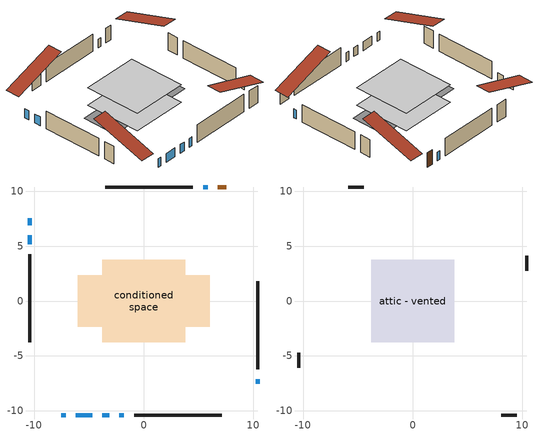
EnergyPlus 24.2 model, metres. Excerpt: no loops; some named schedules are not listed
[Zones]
conditioned space
 floor adiabatic (AdiabaticFloorConstruction): -3.77,-3.77 -3.77,3.77 3.77,3.77 3.77,-3.77 z0
 floor foundation (Slab1 construction): -6.03,-2.35 -6.03,2.35 6.03,2.35 6.03,-2.35 z0
 wall outside (AdiabaticWallConstruction 1): 7.54,10.4 6.75,10.4 z0:2.03
 wall outside (AdiabaticWallConstruction): -7.54,-10.4 -7.12,-10.4 / -10.4,7.54 -10.4,6.91 / -6.19,-10.4 -4.71,-10.4 / 10.4,-7.54 10.4,-7.13 / 5.82,10.4 5.41,10.4 / -3.78,-10.4 -3.14,-10.4 / -2.22,-10.4 -1.81,-10.4 / -10.4,5.98 -10.4,5.17 z0:1.22
 wall outside (Wall1 construction): 4.48,10.4 -3.53,10.4 / -0.88,-10.4 7.14,-10.4 / -10.4,4.25 -10.4,-3.77 / 10.4,-6.21 10.4,1.81 z0:2.44
 window (WindowConstruction 6): -7.54,-10.4 -7.12,-10.4 z0:1.22
 window (WindowConstruction 5): -10.4,7.54 -10.4,6.91 z0:1.22
 window (WindowConstruction 7): -6.19,-10.4 -4.71,-10.4 z0:1.22
 window (WindowConstruction): 10.4,-7.54 10.4,-7.14 z0:1.22
 window (WindowConstruction 1): 5.82,10.4 5.41,10.4 z0:1.22
 window (WindowConstruction 2): -3.78,-10.4 -3.15,-10.4 z0:1.22
 window (WindowConstruction 3): -2.22,-10.4 -1.81,-10.4 z0:1.22
 window (WindowConstruction 4): -10.4,5.98 -10.4,5.17 z0:1.22
 door (Door): 7.54,10.4 6.75,10.4 z0:2.03
 ceiling adiabatic (AdiabaticFloorConstruction): 3.77,-3.77 3.77,3.77 -3.77,3.77 -3.77,-3.77 z0
attic - vented
 floor to conditioned space (Floor1 construction Reversed): -3.77,-3.77 -3.77,3.77 3.77,3.77 3.77,-3.77 z2.44
 wall outside (Wall2 construction): -4.46,10.4 -5.87,10.4 / 8.07,-10.4 9.47,-10.4 / -10.4,-4.7 -10.4,-6.11 / 10.4,2.74 10.4,4.15 z0:2.44
 roof outside (Roof1 construction): 8.47,10.4,2.44 8.47,3.07,4.88 10.4,3.07,4.88 10.4,10.4,2.44; -8.47,-10.4,2.44 -8.47,-3.07,4.88 -10.4,-3.07,4.88 -10.4,-10.4,2.44; -10.4,8.47,2.44 -3.07,8.47,4.88 -3.07,10.4,4.88 -10.4,10.4,2.44; 10.4,-8.47,2.44 3.07,-8.47,4.88 3.07,-10.4,4.88 10.4,-10.4,2.44
[Building]
Building 1: Terrain=Suburbs
[Site:Location]
Halifax Intl AP_NS: Latitude {deg}=44.88; Longitude {deg}=-63.51; Time Zone {hr}=-4; Elevation {m}=145; Keep Site Location Information=Yes
[Site:GroundTemperature:Shallow]
3.15511, 1.33576, 1.19006, 2.05344, 5.51939, 8.9692, 11.96, 13.8546, 14.0156, 12.4746, 9.56009, 6.2161
[Site:WaterMainsTemperature]
Calculation Method=Schedule; Temperature Schedule=mains temperature schedule
[Material] Roughness=Rough; Thermal Absorptance=0.9
Name | Thickness {m} | Conductivity {W/m-K} | Density {kg/m3} | Specific Heat {J/kg-K} | Solar Absorptance | Visible Absorptance
asphalt or fiberglass shingles | 0.00635 | 0.162714 | 1121.4 | 1465.45 | 0.4 | 0.4
ceiling loosefill ins | 0.254 | 0.0480833 | 16.02 | 1046.75 | 0.7 | 0.7
ceiling stud and cavity | 0.1397 | 0.136084 | 65.682 | 1177.47 | 0.7 | 0.7
concrete 4.0 in. | 0.1016 | 1.803125 | 2242.8 | 837.4 | 0.7 | 0.7
door material | 0.04445 | 0.0451087 | 512.64 | 1214.23 | 0.7 | 0.7
exterior vertical ins | 0.0411916 | 0.029427 | 32.04 | 1214.23 | 0.7 | 0.7
floor covering | 0.0127 | 0.0433444 | 54.468 | 1339.84 | 0.6 | 0.6
floor rigid ins; wall rigid ins 1 | 0.512978 | 0.029427 | 32.04 | 1214.23 | 0.7 | 0.7
floor stud and cavity | 0.1397 | 1.75129 | 37.0049 | 1207.88 | 0.7 | 0.7
furniture material conditioned space 1 | 0.1524 | 0.115458 | 640.8 | 1214.23 | 0.6 | 0.6
gypsum board | 0.0127 | 0.160291 | 801 | 837.4 | 0.6 | 0.6
interior vertical ins | 0.025908 | 0.029427 | 32.04 | 1214.23 | 0.7 | 0.7
osb sheathing 0.5 in. | 0.0127 | 0.115458 | 512.64 | 1214.23 | 0.7 | 0.7
osb sheathing 0.75 in. | 0.01905 | 0.115458 | 512.64 | 1214.23 | 0.7 | 0.7
slab rigid ins | 0.0412942 | 0.029427 | 32.04 | 1214.23 | 0.7 | 0.7
wall rigid ins | 0.051816 | 0.029427 | 32.04 | 1214.23 | 0.7 | 0.7
wall stud and cavity | 0.1397 | 0.0950161 | 139.0536 | 1170.24 | 0.7 | 0.7
wall stud and cavity 1 | 0.0889 | 6.9971 | 50.32683 | 1063.81 | 0.6 | 0.6
wall stud and cavity 2 | 0.0889 | 0.380278 | 52.3479 | 1209.89 | 0.7 | 0.7
wall stud and cavity 3 | 0.0889 | 0.391764 | 83.0341 | 1211.67 | 0.7 | 0.7
wood siding | 0.0254 | 0.102417 | 544.68 | 1172.36 | 0.4 | 0.4
wood siding 1 | 0.00254 | 0.102417 | 544.68 | 1172.36 | 0.4 | 0.4
wood siding 2; wood siding 3 | 0.0254 | 0.102417 | 544.68 | 1172.36 | 0.7 | 0.7
[WindowMaterial:SimpleGlazingSystem]
Name | U-Factor {W/m2-K} | Solar Heat Gain Coefficient
WindowMaterial | 3.029213 | 0.46
WindowMaterial 1 | 3.01672 | 0.5
WindowMaterial 2 | 3.04795 | 0.45
WindowMaterial 3 | 2.986628 | 0.6
WindowMaterial 4 | 2.96903 | 0.62
[Construction]
AdiabaticFloorConstruction: floor stud and cavity, floor rigid ins, osb sheathing 0.75 in., floor covering
AdiabaticWallConstruction: wood siding 2, wall rigid ins 1, wall stud and cavity 2, gypsum board
AdiabaticWallConstruction 1: wood siding 3, wall rigid ins 1, wall stud and cavity 2, gypsum board
Door: door material
Floor1 construction Reversed: gypsum board, ceiling stud and cavity, ceiling loosefill ins
furniture construction conditioned space 1: furniture material conditioned space 1
PartitionWallConstruction: gypsum board, wall stud and cavity 3, gypsum board
Roof1 construction: asphalt or fiberglass shingles
Slab1 construction: slab rigid ins, concrete 4.0 in.
Wall1 construction: wood siding, wall rigid ins, osb sheathing 0.5 in., wall stud and cavity, gypsum board
Wall2 construction: wood siding 1, wall stud and cavity 1
WindowConstruction; WindowConstruction 1; WindowConstruction 3: WindowMaterial
WindowConstruction 2; WindowConstruction 5: WindowMaterial 1
WindowConstruction 4: WindowMaterial 2
WindowConstruction 6: WindowMaterial 3
WindowConstruction 7: WindowMaterial 4
[Zone] Multiplier=1; Part of Total Floor Area=Yes
Name | Volume {m3}
attic - vented | 22.5378
conditioned space | 145.7
[Space]
Name | Zone | Volume {m3}
attic - vented 1 | attic - vented | 22.5378
conditioned space 1 | conditioned space | 145.7
[ZoneInfiltration:EffectiveLeakageArea]
infil attic - vented 1: Zone or Space=attic - vented 1; Schedule=Always On Discrete; Effective Air Leakage Area {cm2}=2033.19; Stack Coefficient=0.000339654; Wind Coefficient=1.2452e-05
[ZoneMixing]
whole house fan mix: Zone or Space=attic - vented; Schedule=Always On Continuous; Design Flow Rate Calculation Method=Flow/Zone; Design Flow Rate {m3/s}=0; Source Zone or Space=conditioned space
[SurfaceProperty:ExposedFoundationPerimeter]
Slab1: Exposed Perimeter Calculation Method=TotalExposedPerimeter; Total Exposed Perimeter {m}=33.529
[InternalMass] Zone or ZoneList=conditioned space; Space or SpaceList=conditioned space 1
Name | Construction | Surface Area {m2}
furniture mass conditioned space 1 | furniture construction conditioned space 1 | 45.424
partition wall mass | PartitionWallConstruction | 113.56
[Lights]
interior lighting: Zone or ZoneList or Space or SpaceList=conditioned space 1; Schedule=interior lighting schedule; Design Level Calculation Method=LightingLevel; Lighting Level {W}=343.2; Return Air Fraction=0; Fraction Radiant=0.6; Fraction Visible=0.2; Fraction Replaceable=1
[People]
occupants: Zone or ZoneList or Space or SpaceList=conditioned space 1; Number of People Schedule=occupants schedule; Number of People Calculation Method=People; Number of People=3; Fraction Radiant=0.314171; Sensible Heat Fraction=0.56303; Activity Level Schedule=occupants activity schedule; Carbon Dioxide Generation Rate {m3/s-W}=0; Enable ASHRAE 55 Comfort Warnings=No; Mean Radiant Temperature Calculation Type=EnclosureAveraged
[ElectricEquipment] Zone or ZoneList or Space or SpaceList=conditioned space 1; Design Level Calculation Method=EquipmentLevel
Name | Schedule | Design Level {W} | Fraction Latent | Fraction Radiant | Fraction Lost
clothes dryer | clothes dryer schedule | 140.772 | 0.015 | 0.081 | 0.85
clothes washer | clothes washer schedule | 32.1985 | 0.03 | 0.162 | 0.7
cooking range | cooking range schedule | 215.147 | 0.08 | 0.432 | 0.2
dishwasher | dishwasher schedule | 66.8632 | 0.3 | 0.18 | 0.4
fridge | fridge schedule | 72.9452 | 0 | 0.6 | 0
mech vent bath fan 0 | mech vent bath fan 0 schedule | 25.1 | 0 | 0 | 1
mech vent house fan | mech vent house fan schedule | 19.9167 | 0 | 0 | 0.5
mech vent house fan cfis | mech vent house fan cfis schedule | 0 | 0 | 0 | 0
mech vent range fan 0 | mech vent range fan 0 schedule | 57 | 0 | 0 | 1
misc plug loads | misc plug loads schedule | 494.7 | 0.045 | 0.513 | 0.1
whole house fan | Always On Discrete | 0 | 0 | 0 | 1
[OtherEquipment] Zone or ZoneList or Space or SpaceList=conditioned space 1; Design Level Calculation Method=EquipmentLevel
Name | Fuel Type | Schedule | Design Level {W} | Fraction Latent | Fraction Radiant | Fraction Lost
clothes dryer 1 | Electricity | clothes dryer schedule | 0 | 0.015 | 0.081 | 0.85
cooking range 1 | Electricity | cooking range schedule | 0 | 0.08 | 0.432 | 0.2
general water use latent | None | general water use schedule | 62.594 | 1 | 0 | 0
general water use sensible | None | general water use schedule | -61.6891 | 0 | 0.6 | 0
mech vent house fan latent load | None | Always On Discrete | 0 | 1 | 0 | 0
mech vent house fan sensible load | None | Always On Discrete | 0 | 0 | 0 | 0
water heater energy adjustment1 | Electricity | Always On Discrete | 0.01 | 0 | 0 | 1
[ZoneInfiltration:DesignFlowRate] Zone or ZoneList or Space or SpaceList=conditioned space 1; Schedule=Always On Discrete; Design Flow Rate Calculation Method=Flow/Zone; Design Flow Rate {m3/s}=0
infil flow; natural vent flow; whole house fan flow
[Foundation:Kiva]
Foundation Kiva 1: Initial Indoor Air Temperature {C}=18; Interior Vertical Insulation Material=interior vertical ins; Interior Vertical Insulation Depth {m}=0.1016; Exterior Vertical Insulation Material=exterior vertical ins; Exterior Vertical Insulation Depth {m}=0.599999; Wall Height Above Grade {m}=0.1016; Wall Depth Below Slab {m}=0.2032
[Foundation:Kiva:Settings]
Soil Conductivity {W/m-K}=0.849921; Soil Density {kg/m3}=1842.3; Soil Specific Heat {J/kg-K}=418.7; Ground Solar Absorptivity=0.9; Ground Thermal Absorptivity=0.9; Ground Surface Roughness {m}=0.03; Far-Field Width {m}=40; Deep-Ground Boundary Condition=ZeroFlux; Deep-Ground Depth {m}=40; Minimum Cell Dimension {m}=0.2; Maximum Cell Growth Coefficient=3; Simulation Timestep=Timestep
[Exterior:Lights]
exterior lighting: Schedule=exterior lighting schedule; Design Level {W}=75.6
[EnergyManagementSystem:GlobalVariable]
infil_program_Qfan
infil_program_Qinf
natural_vent_program_Qnv
natural_vent_program_Qwhf
[EnergyManagementSystem:Sensor]
Name | Output:Variable or Output:Meter Index Key | Output:Variable or Output:Meter
airflow_gain | infil flow | Infiltration Sensible Heat Gain Energy
airflow_gain_1 | natural vent flow | Infiltration Sensible Heat Gain Energy
airflow_gain_2 | whole house fan flow | Infiltration Sensible Heat Gain Energy
airflow_loss | infil flow | Infiltration Sensible Heat Loss Energy
airflow_loss_1 | natural vent flow | Infiltration Sensible Heat Loss Energy
airflow_loss_2 | whole house fan flow | Infiltration Sensible Heat Loss Energy
clg_load_cond |  | Cooling:EnergyTransfer:Zone:CONDITIONED SPACE
clg_sp_s; clg_sp_s_1 | cooling setpoint | Schedule Value
clothes_dryer_exhaust_0_sch_s | clothes dryer exhaust 0 schedule | Schedule Value
cool_season | cooling season schedule | Schedule Value
htg_load_cond |  | Heating:EnergyTransfer:Zone:CONDITIONED SPACE
htg_sp_s; htg_sp_s_1 | heating setpoint | Schedule Value
ig_ee_conv | clothes dryer | Electric Equipment Convective Heating Energy
ig_ee_conv_2 | cooking range | Electric Equipment Convective Heating Energy
ig_ee_conv_4 | fridge | Electric Equipment Convective Heating Energy
ig_ee_conv_5 | misc plug loads | Electric Equipment Convective Heating Energy
ig_ee_conv_6 | whole house fan | Electric Equipment Convective Heating Energy
ig_ee_rad | clothes dryer | Electric Equipment Radiant Heating Energy
ig_ee_rad_2 | cooking range | Electric Equipment Radiant Heating Energy
ig_ee_rad_4 | fridge | Electric Equipment Radiant Heating Energy
ig_ee_rad_5 | misc plug loads | Electric Equipment Radiant Heating Energy
ig_ee_rad_6 | whole house fan | Electric Equipment Radiant Heating Energy
ig_lgt_conv | interior lighting | Lights Convective Heating Energy
ig_lgt_rad | interior lighting | Lights Radiant Heating Energy
ig_lgt_vis | interior lighting | Lights Visible Radiation Heating Energy
ig_oe_conv | clothes dryer 1 | Other Equipment Convective Heating Energy
ig_oe_conv_1 | cooking range 1 | Other Equipment Convective Heating Energy
ig_oe_conv_2 | general water use latent | Other Equipment Convective Heating Energy
ig_oe_conv_3 | general water use sensible | Other Equipment Convective Heating Energy
ig_oe_conv_4 | water heater energy adjustment1 | Other Equipment Convective Heating Energy
ig_oe_rad | clothes dryer 1 | Other Equipment Radiant Heating Energy
ig_oe_rad_1 | cooking range 1 | Other Equipment Radiant Heating Energy
ig_oe_rad_2 | general water use latent | Other Equipment Radiant Heating Energy
ig_oe_rad_3 | general water use sensible | Other Equipment Radiant Heating Energy
ig_oe_rad_4 | water heater energy adjustment1 | Other Equipment Radiant Heating Energy
ig_ppl_conv | occupants | People Convective Heating Energy
ig_ppl_rad | occupants | People Radiant Heating Energy
im_conv | furniture mass conditioned space 1 | Surface Inside Face Convection Heat Gain Energy
im_conv_1 | partition wall mass | Surface Inside Face Convection Heat Gain Energy
im_ig | furniture mass conditioned space 1 | Surface Inside Face Internal Gains Radiation Heat Gain Energy
im_ig_1 | partition wall mass | Surface Inside Face Internal Gains Radiation Heat Gain Energy
im_lgt | furniture mass conditioned space 1 | Surface Inside Face Lights Radiation Heat Gain Energy
im_lgt_1 | partition wall mass | Surface Inside Face Lights Radiation Heat Gain Energy
im_sol | furniture mass conditioned space 1 | Surface Inside Face Solar Radiation Heat Gain Energy
im_sol_1 | partition wall mass | Surface Inside Face Solar Radiation Heat Gain Energy
im_surf | furniture mass conditioned space 1 | Surface Inside Face Net Surface Thermal Radiation Heat Gain Energy
im_surf_1 | partition wall mass | Surface Inside Face Net Surface Thermal Radiation Heat Gain Energy
mech_vent_bath_fan_0_sch_s | mech vent bath fan 0 schedule | Schedule Value
mech_vent_range_fan_0_sch_s | mech vent range fan 0 schedule | Schedule Value
mv_conv | mech vent bath fan 0 | Electric Equipment Convective Heating Energy
mv_conv_1 | mech vent house fan | Electric Equipment Convective Heating Energy
mv_conv_2 | mech vent house fan cfis | Electric Equipment Convective Heating Energy
mv_conv_3 | mech vent range fan 0 | Electric Equipment Convective Heating Energy
mv_conv_4 | mech vent house fan latent load | Other Equipment Convective Heating Energy
mv_conv_5 | mech vent house fan sensible load | Other Equipment Convective Heating Energy
mv_rad | mech vent bath fan 0 | Electric Equipment Radiant Heating Energy
mv_rad_1 | mech vent house fan | Electric Equipment Radiant Heating Energy
mv_rad_2 | mech vent house fan cfis | Electric Equipment Radiant Heating Energy
mv_rad_3 | mech vent range fan 0 | Electric Equipment Radiant Heating Energy
mv_rad_4 | mech vent house fan latent load | Other Equipment Radiant Heating Energy
mv_rad_5 | mech vent house fan sensible load | Other Equipment Radiant Heating Energy
natural_vent_s | natural vent schedule | Schedule Value
out_pb_s |  | Site Outdoor Air Barometric Pressure
out_wt_s |  | Site Outdoor Air Humidity Ratio
site_vw_s |  | Site Wind Speed
ss_back_out | Window1 | Surface Window Shortwave from Zone Back Out Window Heat Transfer Rate
ss_back_out_1 | Window10 | Surface Window Shortwave from Zone Back Out Window Heat Transfer Rate
ss_back_out_2 | Window2 | Surface Window Shortwave from Zone Back Out Window Heat Transfer Rate
ss_back_out_3 | Window4 | Surface Window Shortwave from Zone Back Out Window Heat Transfer Rate
ss_back_out_4 | Window5 | Surface Window Shortwave from Zone Back Out Window Heat Transfer Rate
ss_back_out_5 | Window6 | Surface Window Shortwave from Zone Back Out Window Heat Transfer Rate
ss_back_out_6 | Window7 | Surface Window Shortwave from Zone Back Out Window Heat Transfer Rate
ss_back_out_7 | Window8 | Surface Window Shortwave from Zone Back Out Window Heat Transfer Rate
ss_conv | Door1 | Surface Inside Face Convection Heat Gain Energy
ss_conv_1 | Window1 | Surface Inside Face Convection Heat Gain Energy
ss_conv_2 | Window10 | Surface Inside Face Convection Heat Gain Energy
ss_conv_3 | Window2 | Surface Inside Face Convection Heat Gain Energy
ss_conv_4 | Window4 | Surface Inside Face Convection Heat Gain Energy
ss_conv_5 | Window5 | Surface Inside Face Convection Heat Gain Energy
ss_conv_6 | Window6 | Surface Inside Face Convection Heat Gain Energy
ss_conv_7 | Window7 | Surface Inside Face Convection Heat Gain Energy
ss_conv_8 | Window8 | Surface Inside Face Convection Heat Gain Energy
ss_ig | Door1 | Surface Inside Face Internal Gains Radiation Heat Gain Energy
ss_ig_1 | Window1 | Surface Inside Face Internal Gains Radiation Heat Gain Energy
ss_ig_2 | Window10 | Surface Inside Face Internal Gains Radiation Heat Gain Energy
ss_ig_3 | Window2 | Surface Inside Face Internal Gains Radiation Heat Gain Energy
ss_ig_4 | Window4 | Surface Inside Face Internal Gains Radiation Heat Gain Energy
ss_ig_5 | Window5 | Surface Inside Face Internal Gains Radiation Heat Gain Energy
ss_ig_6 | Window6 | Surface Inside Face Internal Gains Radiation Heat Gain Energy
ss_ig_7 | Window7 | Surface Inside Face Internal Gains Radiation Heat Gain Energy
ss_ig_8 | Window8 | Surface Inside Face Internal Gains Radiation Heat Gain Energy
ss_lgt | Door1 | Surface Inside Face Lights Radiation Heat Gain Energy
ss_sol | Door1 | Surface Inside Face Solar Radiation Heat Gain Energy
ss_surf | Door1 | Surface Inside Face Net Surface Thermal Radiation Heat Gain Energy
ss_surf_1 | Window1 | Surface Inside Face Net Surface Thermal Radiation Heat Gain Energy
ss_surf_2 | Window10 | Surface Inside Face Net Surface Thermal Radiation Heat Gain Energy
ss_surf_3 | Window2 | Surface Inside Face Net Surface Thermal Radiation Heat Gain Energy
ss_surf_4 | Window4 | Surface Inside Face Net Surface Thermal Radiation Heat Gain Energy
ss_surf_5 | Window5 | Surface Inside Face Net Surface Thermal Radiation Heat Gain Energy
ss_surf_6 | Window6 | Surface Inside Face Net Surface Thermal Radiation Heat Gain Energy
ss_surf_7 | Window7 | Surface Inside Face Net Surface Thermal Radiation Heat Gain Energy
ss_surf_8 | Window8 | Surface Inside Face Net Surface Thermal Radiation Heat Gain Energy
ss_trans_in | Window1 | Surface Window Transmitted Solar Radiation Rate
ss_trans_in_1 | Window10 | Surface Window Transmitted Solar Radiation Rate
ss_trans_in_2 | Window2 | Surface Window Transmitted Solar Radiation Rate
ss_trans_in_3 | Window4 | Surface Window Transmitted Solar Radiation Rate
ss_trans_in_4 | Window5 | Surface Window Transmitted Solar Radiation Rate
ss_trans_in_5 | Window6 | Surface Window Transmitted Solar Radiation Rate
ss_trans_in_6 | Window7 | Surface Window Transmitted Solar Radiation Rate
ss_trans_in_7 | Window8 | Surface Window Transmitted Solar Radiation Rate
ss_trans_out | Window1 | Surface Inside Face Initial Transmitted Diffuse Transmitted Out Window Solar Radiation Rate
ss_trans_out_1 | Window10 | Surface Inside Face Initial Transmitted Diffuse Transmitted Out Window Solar Radiation Rate
ss_trans_out_2 | Window2 | Surface Inside Face Initial Transmitted Diffuse Transmitted Out Window Solar Radiation Rate
ss_trans_out_3 | Window4 | Surface Inside Face Initial Transmitted Diffuse Transmitted Out Window Solar Radiation Rate
ss_trans_out_4 | Window5 | Surface Inside Face Initial Transmitted Diffuse Transmitted Out Window Solar Radiation Rate
ss_trans_out_5 | Window6 | Surface Inside Face Initial Transmitted Diffuse Transmitted Out Window Solar Radiation Rate
ss_trans_out_6 | Window7 | Surface Inside Face Initial Transmitted Diffuse Transmitted Out Window Solar Radiation Rate
ss_trans_out_7 | Window8 | Surface Inside Face Initial Transmitted Diffuse Transmitted Out Window Solar Radiation Rate
s_conv | Floor1 | Surface Inside Face Convection Heat Gain Energy
s_conv_1 | inferred conditioned ceiling | Surface Inside Face Convection Heat Gain Energy
s_conv_2 | inferred conditioned floor | Surface Inside Face Convection Heat Gain Energy
s_conv_3 | Slab1 | Surface Inside Face Convection Heat Gain Energy
s_conv_4 | Wall1:0 | Surface Inside Face Convection Heat Gain Energy
s_conv_5 | Wall1:180 | Surface Inside Face Convection Heat Gain Energy
s_conv_6 | Wall1:270 | Surface Inside Face Convection Heat Gain Energy
s_conv_7 | Wall1:90 | Surface Inside Face Convection Heat Gain Energy
s_ig | Floor1 | Surface Inside Face Internal Gains Radiation Heat Gain Energy
s_ig_1 | inferred conditioned ceiling | Surface Inside Face Internal Gains Radiation Heat Gain Energy
s_ig_2 | inferred conditioned floor | Surface Inside Face Internal Gains Radiation Heat Gain Energy
s_ig_3 | Slab1 | Surface Inside Face Internal Gains Radiation Heat Gain Energy
s_ig_4 | Wall1:0 | Surface Inside Face Internal Gains Radiation Heat Gain Energy
s_ig_5 | Wall1:180 | Surface Inside Face Internal Gains Radiation Heat Gain Energy
s_ig_6 | Wall1:270 | Surface Inside Face Internal Gains Radiation Heat Gain Energy
s_ig_7 | Wall1:90 | Surface Inside Face Internal Gains Radiation Heat Gain Energy
s_lgt | Floor1 | Surface Inside Face Lights Radiation Heat Gain Energy
s_lgt_1 | inferred conditioned ceiling | Surface Inside Face Lights Radiation Heat Gain Energy
s_lgt_2 | inferred conditioned floor | Surface Inside Face Lights Radiation Heat Gain Energy
s_lgt_3 | Slab1 | Surface Inside Face Lights Radiation Heat Gain Energy
s_lgt_4 | Wall1:0 | Surface Inside Face Lights Radiation Heat Gain Energy
s_lgt_5 | Wall1:180 | Surface Inside Face Lights Radiation Heat Gain Energy
s_lgt_6 | Wall1:270 | Surface Inside Face Lights Radiation Heat Gain Energy
s_lgt_7 | Wall1:90 | Surface Inside Face Lights Radiation Heat Gain Energy
s_sol | Floor1 | Surface Inside Face Solar Radiation Heat Gain Energy
s_sol_1 | inferred conditioned ceiling | Surface Inside Face Solar Radiation Heat Gain Energy
s_sol_2 | inferred conditioned floor | Surface Inside Face Solar Radiation Heat Gain Energy
s_sol_3 | Slab1 | Surface Inside Face Solar Radiation Heat Gain Energy
s_sol_4 | Wall1:0 | Surface Inside Face Solar Radiation Heat Gain Energy
s_sol_5 | Wall1:180 | Surface Inside Face Solar Radiation Heat Gain Energy
s_sol_6 | Wall1:270 | Surface Inside Face Solar Radiation Heat Gain Energy
s_sol_7 | Wall1:90 | Surface Inside Face Solar Radiation Heat Gain Energy
s_surf | Floor1 | Surface Inside Face Net Surface Thermal Radiation Heat Gain Energy
s_surf_1 | inferred conditioned ceiling | Surface Inside Face Net Surface Thermal Radiation Heat Gain Energy
s_surf_2 | inferred conditioned floor | Surface Inside Face Net Surface Thermal Radiation Heat Gain Energy
s_surf_3 | Slab1 | Surface Inside Face Net Surface Thermal Radiation Heat Gain Energy
s_surf_4 | Wall1:0 | Surface Inside Face Net Surface Thermal Radiation Heat Gain Energy
s_surf_5 | Wall1:180 | Surface Inside Face Net Surface Thermal Radiation Heat Gain Energy
s_surf_6 | Wall1:270 | Surface Inside Face Net Surface Thermal Radiation Heat Gain Energy
s_surf_7 | Wall1:90 | Surface Inside Face Net Surface Thermal Radiation Heat Gain Energy
[EnergyManagementSystem:Actuator]
Name | Actuated Component Unique | Actuated Component Type | Actuated Component Control Type
fridge_schedule_act | fridge schedule | Schedule:Constant | Schedule Value
infil_flow_act | infil flow | Zone Infiltration | Air Exchange Flow Rate
mech_vent_house_fan_cfis_act | mech vent house fan cfis | ElectricEquipment | Electricity Rate
mech_vent_house_fan_latent_load_act | mech vent house fan latent load | OtherEquipment | Power Level
mech_vent_house_fan_sensible_load_act | mech vent house fan sensible load | OtherEquipment | Power Level
natural_vent_flow_act | natural vent flow | Zone Infiltration | Air Exchange Flow Rate
water_heater_ec_adj_act | water heater energy adjustment1 | OtherEquipment | Power Level
whole_house_fan_act | whole house fan | ElectricEquipment | Electricity Rate
whole_house_fan_flow_act | whole house fan flow | Zone Infiltration | Air Exchange Flow Rate
whole_house_fan_mix_act | whole house fan mix | ZoneMixing | Air Exchange Flow Rate
[EnergyManagementSystem:Program]
boiler_hydronic_pump_disaggregate_program: Set boiler_hydronic_pump_primary_htg = boiler_hydronic_pump_s
boiler_hydronic_pump_power_program: Set heating_plr = boiler_plr_s; Set pump_total_eff = boiler_hydronic_pump_rated_mfr / 1000 * 20000.0 / 1.0; Set pump_vfr = boiler_hydronic_pump_mfr_s / 1000; If pump_vfr > 0; Set boiler_hydronic_pump_pressure_rise_act = 1.0 * heating_plr * pump_total_eff / pump_vfr; Else; Set boiler_hydronic_pump_pressure_rise_act = 0; EndIf
